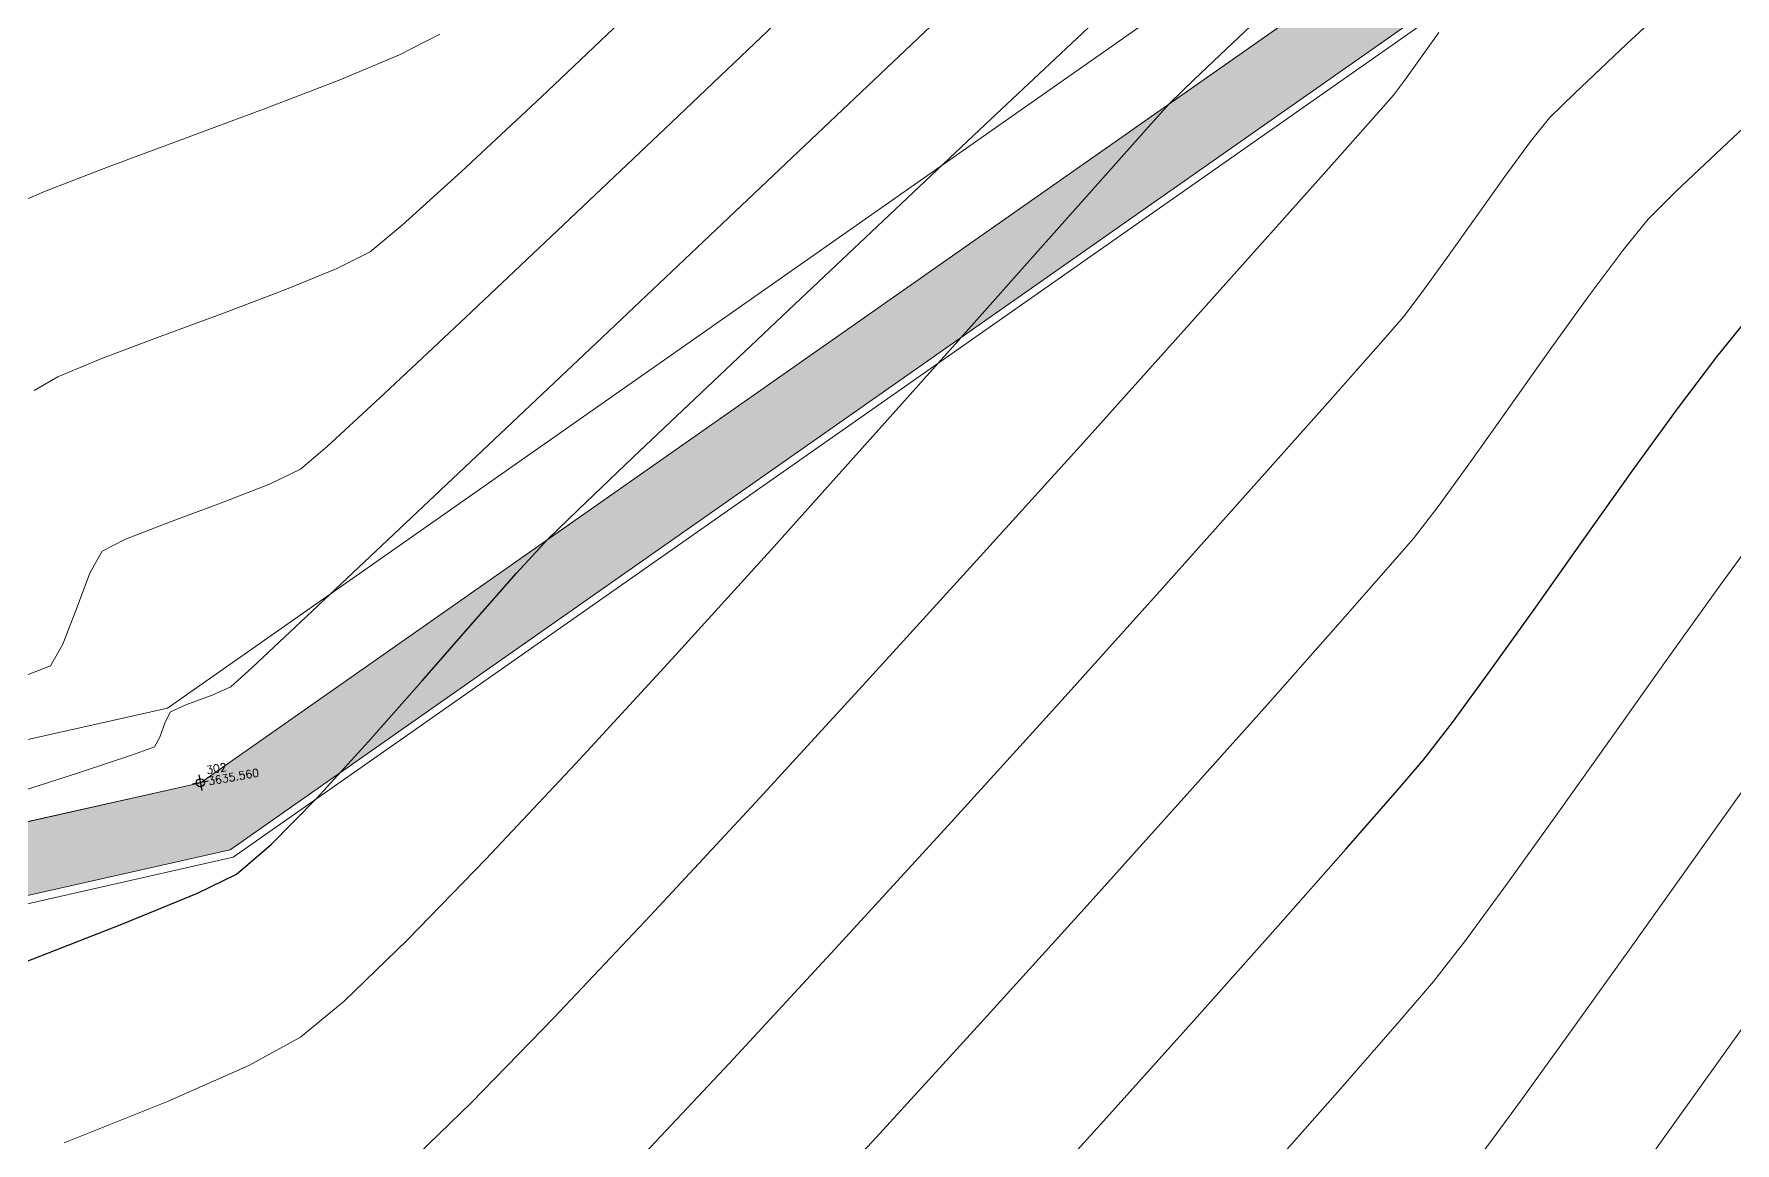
# Model space of a CAD drawing. Header units: millimetres. Extents: x 736950 to 740938, y 8500595 to 8502163.
# Drawn here: x 737776.91 to 737798.17, y 8501241.9 to 8501255.76 of the extents above; entities that cross this region are included whole.
import ezdxf

# ---------------------------------------------------------------- set-up
doc = ezdxf.new("R2010")
doc.units = ezdxf.units.MM
for name, color, linetype, lineweight in [('camino', 22, 'Continuous', 5), ('CAMINO ACTUAL', 1, 'Continuous', 13), ('CONT-MJR', 80, 'Continuous', 30), ('CONT-MNR', 96, 'Continuous', 15), ('pista', 251, 'Continuous', 5)]:
    doc.layers.add(name, color=color, linetype=linetype, lineweight=lineweight)
doc.styles.add('5mm', font='arial.ttf', dxfattribs={"height": 3})

msp = doc.modelspace()

# ---------------------------------------------------------------- hatches: boundary and pattern name
at = {"layer": 'pista'}
h = msp.add_hatch(dxfattribs=at)
h.set_pattern_fill('HONEY', color=256, scale=3, angle=9.94991650582834, style=0)
h.set_pattern_definition([(9.94991650582834, (1479841.21072825, -18.49207214638591), (0.4979252195647159, 0.4170677100899267), [0.375, -0.75]), (129.9499165058283, (1479841.21072825, -18.49207214638591), (-0.6101538418184378, 0.222682034283025), [0.3749999999999999, -0.7499999999999998]), (69.94991650582834, (1479841.21072825, -18.49207214638591), (-0.112228622253722, 0.6397497443729518), [-0.75, 0.375])])
h.paths.add_polyline_path([(737744.7999806425, 8501250.923935566), (737743.4751223363, 8501250.754223157), (737756.465848178, 8501242.026572531), (737763.5739612179, 8501242.006896213), (737770.002546867, 8501243.455222024), (737769.8468594846, 8501244.342704736), (737763.4750639071, 8501242.907173423), (737756.7405500773, 8501242.925815564)])
h.paths.add_polyline_path([(737794.2809870465, 8501256.017245878), (737809.7820272583, 8501263.709828075), (737823.391616501, 8501273.483615467), (737837.0791595323, 8501280.557800073), (737851.5530432165, 8501285.77819753), (737870.8510758049, 8501293.050216693, -0.9976846880626209), (737871.0089264096, 8501292.63424804), (737865.2748787645, 8501289.581801567, 0.7845063948290762), (737866.1540430214, 8501286.121818589), (737883.2588851704, 8501291.348365877), (737897.4188924351, 8501296.516943583), (737903.2981396064, 8501301.44146652, -0.5512150924587264), (737904.1219025984, 8501301.177325813), (737906.855912117, 8501297.98174819, 0.5618964424650519), (737910.2738656431, 8501298.536066804), (737914.22079628, 8501308.558674501), (737925.6412323939, 8501300.72656757, 0.340189525830376), (737928.7023693406, 8501300.894137181), (737936.9171069289, 8501306.117412793, -0.358727273887905), (737938.1716059428, 8501305.962964654), (737943.1732157968, 8501301.051021611, 0.3417074120720416), (737946.0555081918, 8501300.709858142), (737955.8779356404, 8501307.072689936), (737971.8320576148, 8501314.464803053), (737988.5677626224, 8501323.411181662), (738023.1375471824, 8501336.282937778), (738044.4246208373, 8501357.728329657), (738061.4456776979, 8501362.208386911), (738078.9085143938, 8501363.070318012), (738112.0997810266, 8501372.051506756), (738118.6561313582, 8501373.365123207), (738128.3493353954, 8501376.976906104), (738155.2251721952, 8501366.826195797), (738176.6167526407, 8501363.543890122), (738193.8053773039, 8501353.328603027), (738204.7313956148, 8501340.877429372), (738207.705198212, 8501335.751671141), (738214.35685511, 8501331.742925933), (738229.9282901662, 8501313.374534177), (738233.5603594936, 8501308.186787868), (738234.53883727, 8501308.358438132), (738230.6417003467, 8501313.924784988), (738214.9478837823, 8501332.43754055), (738208.3676942562, 8501336.403214611), (738205.4657963786, 8501341.405035153), (738194.387784551, 8501354.029418997), (738176.9261677533, 8501364.406946706), (738155.4549153853, 8501367.70147717), (738128.3514754312, 8501377.93815071), (738118.4090486554, 8501374.233504975), (738111.8936108743, 8501372.928085677), (738078.7671659255, 8501363.964436961), (738061.3074614278, 8501363.102660457), (738043.958527311, 8501358.536303693), (738022.6381405202, 8501337.057350922), (737988.196920163, 8501324.233464561), (737971.4304040315, 8501315.270615296), (737955.4419368334, 8501307.862588815), (737945.5806043665, 8501301.47455489, -0.3391433520832071), (737943.8038299843, 8501301.693147572), (737938.8116631231, 8501306.59581691, 0.3560082385246841), (737936.4342009705, 8501306.876887502), (737928.158540546, 8501301.61487459, -0.3502196171718997), (737926.1502499409, 8501301.468794718), (737914.5128481541, 8501309.44969617, 0.4302069892023044), (737913.4330382891, 8501309.014522241), (737909.4507249827, 8501298.90206584, -0.5704007069138802), (737907.5397775185, 8501298.566836312), (737904.9064502402, 8501301.644734057, 0.4931454261128044), (737902.7202336333, 8501302.131411942), (737896.9620044216, 8501297.308254998), (737882.9728831241, 8501292.20205278), (737866.0373022418, 8501287.027224885, -0.7384715771871906), (737865.6977918843, 8501288.787355538), (737871.5108758068, 8501291.881875956, 0.9119586051647783), (737870.5337161538, 8501293.892406015), (737851.2416702455, 8501286.62264278), (737836.7183275839, 8501281.384406622), (737822.9200107896, 8501274.252970394), (737809.3164408724, 8501264.483505804), (737793.8201376351, 8501256.79327439), (737778.9884914039, 8501246.402265295), (737769.846859484, 8501244.34270474), (737770.0025468671, 8501243.455222024), (737779.3594973255, 8501245.563292695)])
h.paths.add_polyline_path([(738260.5182952256, 8501271.251537092), (738234.538837269, 8501308.358438132), (738233.56035949, 8501308.186787868), (738259.6897886079, 8501270.86568047), (738269.3749442189, 8501234.589470252), (738274.5057655985, 8501215.583008338), (738279.7983711922, 8501189.602392923), (738280.7089290785, 8501189.641305126), (738275.382018582, 8501215.790318219), (738270.2441657205, 8501234.822827347)])

# ---------------------------------------------------------------- linework, layer by layer
at = {"linetype": 'Continuous', "extrusion": (0.9849591664230046, 0.172787269436437, 0), "elevation": 2195589.330162654}
msp.add_lwpolyline([(8245901.853062787, 0), (8245901.653062788, 0)], dxfattribs=at)
at = {"linetype": 'Continuous', "extrusion": (-0.172787269436437, 0.9849591664230046, 0), "elevation": 8245901.753062786}
msp.add_lwpolyline([(-2195589.430162655, 0), (-2195589.230162655, 0)], dxfattribs=at)
at = {"linetype": 'Continuous'}
msp.add_circle((737778.9884914034, 8501246.402265295), 0.05, dxfattribs=at)
at = {"layer": 'camino'}
for p, q in [((737778.576262604, 8501247.334457077), (737793.3080827441, 8501257.655528294)), ((737778.9884914034, 8501246.402265295), (737793.8201376382, 8501256.793274388)), ((737779.4007202028, 8501245.470073514), (737794.3321925323, 8501255.931020483)), ((737763.365178004, 8501243.907481434), (737778.576262604, 8501247.334457077)), ((737763.4750639033, 8501242.907173423), (737778.9884914034, 8501246.402265295)), ((737763.5849498026, 8501241.906865412), (737779.4007202028, 8501245.470073514))]:
    msp.add_line(p, q, dxfattribs=at)
at = {"layer": 'CAMINO ACTUAL'}
for points in [[(737744.7999806433, 8501250.923935566), (737756.7405500774, 8501242.925815562), (737763.4750639033, 8501242.907173423), (737778.9884914034, 8501246.402265295), (737793.8201376382, 8501256.793274388), (737809.3164408694, 8501264.4835058), (737822.9200107896, 8501274.252970394), (737836.7183275832, 8501281.38440662), (737851.2416702405, 8501286.62264278), (737870.5337161538, 8501293.892406015, -0.9119586051647784), (737871.5108758068, 8501291.881875956), (737865.6977918843, 8501288.787355538, 0.7384715771871907), (737866.0373022418, 8501287.027224885), (737882.9728831139, 8501292.202052778), (737896.9620044209, 8501297.308254996), (737902.7202336333, 8501302.131411942, -0.4931454261128045), (737904.9064502402, 8501301.644734057), (737907.5397775185, 8501298.566836312, 0.5704007069138803)], [(737743.4751223343, 8501250.754223157), (737756.4658481785, 8501242.02657253), (737763.5739612129, 8501242.00689621), (737779.3594973226, 8501245.563292693), (737794.2809870427, 8501256.017245876), (737809.7820272604, 8501263.709828077), (737823.3916164968, 8501273.483615467), (737837.0791595408, 8501280.557800079), (737851.5530432449, 8501285.77819753), (737870.8510758049, 8501293.050216693, -0.8808834008382581), (737871.0575678862, 8501292.660141705), (737865.2748787645, 8501289.581801567, 0.7845063945546641), (737866.1540430175, 8501286.121818589), (737883.2588851263, 8501291.348365862), (737897.4188924354, 8501296.516943585), (737903.2981396064, 8501301.44146652, -0.5512150924587267), (737904.1219025984, 8501301.177325813), (737906.855912117, 8501297.98174819, 0.5691577054920378)]]:
    msp.add_lwpolyline(points, format="xyb", dxfattribs=at)
at = {"layer": 'CONT-MJR'}
for points, elevation in [([(737789.9461336265, 8501255.705229541), (737790.9659711375, 8501256.664819144)], 3635), ([(737786.414889635, 8501252.376997914), (737787.5974362886, 8501253.492794784)], 3635), ([(737796.8863389681, 8501250.293267097), (737797.4524455563, 8501251.07443132)], 3630), ([(737782.9387763412, 8501249.019093648), (737783.3370368187, 8501249.448843824)], 3635), ([(737795.1186832078, 8501247.811572963), (737795.6801740945, 8501248.597376669)], 3630), ([(737781.7601643071, 8501247.673223829), (737782.394533341, 8501248.40074205)], 3635), ([(737794.6372982869, 8501247.15314526), (737795.1186832078, 8501247.811572963)], 3630), ([(737781.0915257285, 8501246.915973775), (737781.7601643071, 8501247.673223829)], 3635), ([(737794.2753030309, 8501246.686554806), (737794.6372982869, 8501247.15314526)], 3630), ([(737780.4444740935, 8501246.208426695), (737781.0915257285, 8501246.915973775)], 3635), ([(737793.3055291006, 8501245.569902584), (737793.9277594499, 8501246.280852024)], 3630), ([(737778.9516600814, 8501245.021721445), (737779.4385576111, 8501245.260180626)], 3635)]:
    msp.add_lwpolyline(points, dxfattribs=dict(at, elevation=elevation))
at = {"layer": 'CONT-MJR', "extrusion": (0.6855115789185116, -0.728061724834268, 0), "elevation": -5683675.341122318}
msp.add_lwpolyline([(6364864.266296899, 3635), (6364865.842029337, 3635)], dxfattribs=at)
at = {"layer": 'CONT-MJR', "extrusion": (0.685833377760201, -0.7277585986781836, 0), "elevation": -5680860.968905037}
msp.add_lwpolyline([(6367374.666191535, 3635), (6367376.317105536, 3635)], dxfattribs=at)
at = {"layer": 'CONT-MJR', "extrusion": (0.6869508530246509, -0.726703877469155, 0), "elevation": -5671070.058649825}
msp.add_lwpolyline([(6376093.320031172, 3635), (6376094.820600924, 3635)], dxfattribs=at)
at = {"layer": 'CONT-MJR', "extrusion": (0.7740683291222177, -0.6331020627433924, 0), "elevation": -4811053.98325369}
msp.add_lwpolyline([(7047651.116982325, 3630.000000000013), (7047651.705774006, 3630.000000000013)], dxfattribs=at)
at = {"layer": 'CONT-MJR', "extrusion": (0.7993766731696761, -0.6008302042941758, 0), "elevation": -4518030.346797667}
msp.add_lwpolyline([(7238992.795739638, 3630.00000000001), (7238993.609742918, 3630.00000000001)], dxfattribs=at)
at = {"layer": 'CONT-MJR', "extrusion": (-0.6880647063688495, 0.7256493366975187, 0), "elevation": 5661283.357844443}
msp.add_lwpolyline([(-6384783.167521398, 3635.000000000003), (-6384784.442567667, 3635.000000000003)], dxfattribs=at)
at = {"layer": 'CONT-MJR', "extrusion": (0.6902886671057824, -0.7235340738799537, 0), "elevation": -5641660.175288737}
msp.add_lwpolyline([(6402128.057578067, 3635), (6402129.006872015, 3635)], dxfattribs=at)
at = {"layer": 'CONT-MJR', "extrusion": (0.8143109507205507, -0.5804288720735666, 0), "elevation": -4333575.034982756}
msp.add_lwpolyline([(7350898.782826434, 3630.000000000006), (7350899.823180816, 3630.000000000006)], dxfattribs=at)
at = {"layer": 'CONT-MJR', "extrusion": (-0.6969411181631286, 0.7171283551872203, 0), "elevation": 5582295.490409069}
msp.add_lwpolyline([(-6453955.647634649, 3635), (-6453956.170971868, 3635)], dxfattribs=at)
at = {"layer": 'CONT-MJR', "extrusion": (0.815508584357773, -0.578744977376721, 0), "elevation": -4318376.216478593}
msp.add_lwpolyline([(7359836.753151156, 3630.000000000013), (7359837.793874063, 3630.000000000013)], dxfattribs=at)
at = {"layer": 'CONT-MJR', "extrusion": (0.7506571650139051, -0.6606919256455968, 0), "elevation": -5062884.535600245}
msp.add_lwpolyline([(6868969.894531672, 3635), (6868970.718278685, 3635)], dxfattribs=at)
at = {"layer": 'CONT-MJR', "extrusion": (0.7594430985517959, -0.6505737314571247, 0), "elevation": -4970375.008379566}
msp.add_lwpolyline([(6936202.165711069, 3630.000000000004), (6936202.699921972, 3630.000000000004)], dxfattribs=at)
at = {"layer": 'CONT-MJR', "extrusion": (0.7125067773594501, -0.7016652280232012, 0), "elevation": -5439355.292426031}
msp.add_lwpolyline([(6574869.611513495, 3635), (6574870.423308318, 3635)], dxfattribs=at)
at = {"layer": 'CONT-MJR', "extrusion": (0.6466071396538859, -0.7628231819685479, 0), "elevation": -6007893.507604832}
msp.add_lwpolyline([(6059761.14009304, 3635.000000000009), (6059761.712058194, 3635.000000000009)], dxfattribs=at)
at = {"layer": 'CONT-MJR', "extrusion": (0.7491401080888818, -0.6624115778370563, 0), "elevation": -5078612.934888131}
msp.add_lwpolyline([(6857345.577528394, 3630), (6857346.852760096, 3630)], dxfattribs=at)
at = {"layer": 'CONT-MJR', "extrusion": (0.3802953643038496, -0.924865090642415, 0), "elevation": -7581930.832390505}
msp.add_lwpolyline([(3915329.047613873, 3635.000000000013), (3915330.069573014, 3635.000000000013)], dxfattribs=at)
at = {"layer": 'CONT-MJR', "extrusion": (0.3621096360765423, -0.9321355113182387, 0), "elevation": -7657155.487459085}
msp.add_lwpolyline([(3766090.284583623, 3635.00000000001), (3766091.679595436, 3635.00000000001)], dxfattribs=at)
at = {"layer": 'CONT-MJR', "extrusion": (0.7465172813111755, -0.6653660261117722, 0), "elevation": -5105664.524195185}
msp.add_lwpolyline([(6837226.529640233, 3630.000000000013), (6837228.055172376, 3630.000000000013)], dxfattribs=at)
at = {"layer": 'CONT-MJR', "extrusion": (0.7439304562784688, -0.6682570435254008, 0), "elevation": -5132150.304501862}
msp.add_lwpolyline([(6817366.572434464, 3630.000000000003), (6817368.268125387, 3630.000000000003)], dxfattribs=at)
at = {"layer": 'CONT-MJR', "extrusion": (-0.741015973968653, 0.6714873984843562, 0), "elevation": 5161762.611260429}
msp.add_lwpolyline([(-6794971.391264246, 3630), (-6794973.176984528, 3630)], dxfattribs=at)
at = {"layer": 'CONT-MNR', "extrusion": (0.6812335873059094, -0.7320661169090685, 0), "elevation": -5720869.226994371}
msp.add_lwpolyline([(6331456.917488364, 3632), (6331458.130322496, 3632)], dxfattribs=at)
at = {"layer": 'CONT-MNR', "extrusion": (0.6875299455334957, -0.7261560259301776, 0), "elevation": -5665989.44735483}
msp.add_lwpolyline([(6380613.114973056, 3638.000000000013), (6380614.703210993, 3638.000000000013)], dxfattribs=at)
at = {"layer": 'CONT-MNR', "extrusion": (0.6875932871107016, -0.7260960484125365, 0), "elevation": -5665430.125822065}
msp.add_lwpolyline([(6381109.977341443, 3636.00000000001), (6381111.928051841, 3636.00000000001)], dxfattribs=at)
at = {"layer": 'CONT-MNR', "extrusion": (0.6861077845639443, -0.7274999023785201, 0), "elevation": -5678457.893499277}
msp.add_lwpolyline([(6369521.197066059, 3634), (6369521.929209202, 3634)], dxfattribs=at)
at = {"layer": 'CONT-MNR', "extrusion": (-0.689034480896951, 0.7247285589343566, 0), "elevation": 5652742.812798995}
msp.add_lwpolyline([(-6392351.356280733, 3637), (-6392353.264571108, 3637)], dxfattribs=at)
at = {"layer": 'CONT-MNR', "extrusion": (0.4595531211407253, -0.8881502850586819, 0), "elevation": -7211342.711237243}
msp.add_lwpolyline([(4562039.325158505, 3639.000000000003), (4562039.895065992, 3639.000000000003)], dxfattribs=at)
at = {"layer": 'CONT-MNR', "extrusion": (0.6895102676415018, -0.7242759079362951, 0), "elevation": -5648539.568162466}
msp.add_lwpolyline([(6396067.291644469, 3634.000000000013), (6396067.938587036, 3634.000000000013)], dxfattribs=at)
at = {"layer": 'CONT-MNR'}
for points, elevation in [([(737794.2586382481, 8501255.484872619), (737794.4669869853, 8501255.774850294)], 3633), ([(737794.0513854765, 8501255.193793332), (737794.2586382481, 8501255.484872619)], 3633), ([(737779.8123842865, 8501254.830251692), (737780.7230344083, 8501255.17938401)], 3639), ([(737791.1022966276, 8501254.889162721), (737791.4154501245, 8501255.194359789)], 3634), ([(737793.6832498878, 8501254.745635362), (737793.9011944879, 8501254.993447635)], 3633), ([(737790.2666268811, 8501253.957087269), (737790.8330498985, 8501254.593610238)], 3634), ([(737777.8802641346, 8501254.115355449), (737778.8347390421, 8501254.468653522)], 3639), ([(737777.039125023, 8501253.79112342), (737777.8802641346, 8501254.115355449)], 3639), ([(737776.401487168, 8501253.51672338), (737777.039125023, 8501253.79112342)], 3639), ([(737794.5734404274, 8501252.965271648), (737794.9332545813, 8501253.471946789)], 3632), ([(737796.7661552399, 8501253.053744491), (737797.0830143165, 8501253.444558082)], 3631), ([(737779.2777790005, 8501252.270558463), (737780.0428345231, 8501252.558902733)], 3638), ([(737795.8600851246, 8501251.81362884), (737796.344320948, 8501252.486814797)], 3631), ([(737777.764332579, 8501251.705945116), (737778.4864564476, 8501251.978910375)], 3638), ([(737790.0249734897, 8501250.653147276), (737791.2448951093, 8501252.010694737)], 3633), ([(737787.3290522095, 8501250.65543466), (737788.4601528253, 8501251.922625558)], 3634), ([(737793.1083153792, 8501251.181035947), (737793.7420706572, 8501251.89838833)], 3632), ([(737795.356021453, 8501251.10404645), (737795.8600851246, 8501251.81362884)], 3631), ([(737776.909543751, 8501251.304009663), (737777.2068731087, 8501251.473649329)], 3638), ([(737780.5717513321, 8501250.603604175), (737781.2881484693, 8501251.264284203)], 3637), ([(737792.1897448523, 8501250.14812399), (737793.1083153792, 8501251.181035947)], 3632), ([(737788.6953353389, 8501249.181616537), (737790.0249734897, 8501250.653147276)], 3633), ([(737779.2525631879, 8501249.900125574), (737779.8507530907, 8501250.13145911)], 3637), ([(737778.601904206, 8501249.65988396), (737779.2525631879, 8501249.900125574)], 3637), ([(737778.0533742623, 8501249.446339652), (737778.601904206, 8501249.65988396)], 3637), ([(737777.7615714738, 8501249.295098048), (737778.0533742623, 8501249.446339652)], 3637), ([(737780.3163745544, 8501248.479303952), (737781.327354753, 8501249.43198488)], 3636), ([(737793.8349273478, 8501249.089628547), (737794.1506001835, 8501249.455519082)], 3631), ([(737777.608436076, 8501249.019267868), (737777.7615714738, 8501249.295098048)], 3637), ([(737784.883499856, 8501247.948002392), (737786.1186761495, 8501249.308768963)], 3634), ([(737777.4391282396, 8501248.57550379), (737777.608436076, 8501249.019267868)], 3637), ([(737793.2069669459, 8501248.375499712), (737793.8349273478, 8501249.089628547)], 3631), ([(737789.7586114502, 8501247.438412495), (737791.0514724259, 8501248.875350246)], 3632), ([(737777.2691461056, 8501248.133563794), (737777.4391282396, 8501248.57550379)], 3637), ([(737779.6366195596, 8501247.841860218), (737780.3163745544, 8501248.479303952)], 3636), ([(737777.1139878142, 8501247.86320586), (737777.2691461056, 8501248.133563794)], 3637), ([(737776.7633655524, 8501247.7238423), (737777.1139878142, 8501247.86320586)], 3637), ([(737779.3714699746, 8501247.598825108), (737779.6366195596, 8501247.841860218)], 3636), ([(737778.6135991965, 8501247.286186429), (737778.8086986439, 8501247.374455264)], 3636), ([(737778.8086986439, 8501247.374455264), (737779.1342208699, 8501247.495457392)], 3636), ([(737788.3762752751, 8501245.913008519), (737789.7586114502, 8501247.438412495)], 3632), ([(737778.5498787175, 8501247.159846744), (737778.6135991965, 8501247.286186429)], 3636), ([(737795.9430818702, 8501246.005266625), (737796.6128509726, 8501246.947978115)], 3629), ([(737776.4956666449, 8501246.21504364), (737777.4515499019, 8501246.523524147)], 3636), ([(737797.6331622573, 8501245.418793697), (737798.3969069894, 8501246.48836765)], 3628), ([(737784.6112325987, 8501244.736926682), (737785.9321538036, 8501246.158126036)], 3633), ([(737788.7451378149, 8501243.402176615), (737790.0358044127, 8501244.826471021)], 3631), ([(737794.4000058785, 8501243.91759053), (737794.8015101672, 8501244.432396024)], 3629), ([(737796.144356208, 8501243.330344662), (737796.8708263735, 8501244.347803636)], 3628), ([(737793.9736240098, 8501243.417744802), (737794.4000058785, 8501243.91759053)], 3629), ([(737782.3722847617, 8501242.402520802), (737783.4058392213, 8501243.46326487)], 3633), ([(737795.4882086314, 8501242.421363978), (737796.144356208, 8501243.330344662)], 3628)]:
    msp.add_lwpolyline(points, dxfattribs=dict(at, elevation=elevation))
at = {"layer": 'CONT-MNR', "extrusion": (0.686076816682973, -0.7275291070535654, 0), "elevation": -5678725.627217255}
msp.add_lwpolyline([(6369282.16874958, 3632), (6369283.057077013, 3632)], dxfattribs=at)
at = {"layer": 'CONT-MNR', "extrusion": (0.3866444742415728, -0.9222288493310421, 0), "elevation": -7554843.942189679}
msp.add_lwpolyline([(3967366.006489029, 3639.000000000013), (3967366.823520008, 3639.000000000013)], dxfattribs=at)
at = {"layer": 'CONT-MNR', "extrusion": (0.6810279795749797, -0.7322573939783886, 0), "elevation": -5722645.258479964}
msp.add_lwpolyline([(6329850.299414086, 3631), (6329851.663382202, 3631)], dxfattribs=at)
at = {"layer": 'CONT-MNR', "extrusion": (0.8001308802794271, -0.5998254532972647, 0), "elevation": -4508937.446412826}
msp.add_lwpolyline([(7244664.202611074, 3633), (7244664.453002228, 3633)], dxfattribs=at)
at = {"layer": 'CONT-MNR', "extrusion": (0.6825310018259023, -0.730856642267504, 0), "elevation": -5709638.722259982}
msp.add_lwpolyline([(6341582.498166864, 3638.000000000013), (6341583.855928408, 3638.000000000013)], dxfattribs=at)
at = {"layer": 'CONT-MNR', "extrusion": (-0.7020315275945914, 0.7121458658612045, 0), "elevation": 5536177.446245221}
msp.add_lwpolyline([(-6493567.094951905, 3632.000000000013), (-6493567.538576257, 3632.000000000013)], dxfattribs=at)
at = {"layer": 'CONT-MNR', "extrusion": (0.3468987003236552, -0.9379026024666736, 0), "elevation": -7717414.17148431}
msp.add_lwpolyline([(3641038.815443152, 3639.000000000013), (3641039.857817108, 3639.000000000013)], dxfattribs=at)
at = {"layer": 'CONT-MNR', "extrusion": (0.6874625880932764, -0.7262197945333729, 0), "elevation": -5666578.551165299}
msp.add_lwpolyline([(6380088.101618832, 3636.00000000001), (6380090.169971908, 3636.00000000001)], dxfattribs=at)
at = {"layer": 'CONT-MNR', "extrusion": (-0.7392391967458691, 0.6734429522940472, 0), "elevation": 5179706.088933937}
msp.add_lwpolyline([(-6781320.653897176, 3634), (-6781321.053703465, 3634)], dxfattribs=at)
at = {"layer": 'CONT-MNR', "extrusion": (0.7480963608020563, -0.6635901106516882, 0), "elevation": -5089407.807872376}
msp.add_lwpolyline([(6849349.496163609, 3633.000000000013), (6849350.329366939, 3633.000000000013)], dxfattribs=at)
at = {"layer": 'CONT-MNR', "extrusion": (0.6880582485695147, -0.7256554599639226, 0), "elevation": -5661342.883935429}
msp.add_lwpolyline([(6384734.1522292, 3637), (6384736.010228504, 3637)], dxfattribs=at)
at = {"layer": 'CONT-MNR', "extrusion": (0.7800204984144421, -0.6257539628746153, 0), "elevation": -4744197.935075622}
msp.add_lwpolyline([(7092831.233546896, 3632), (7092831.612676306, 3632)], dxfattribs=at)
at = {"layer": 'CONT-MNR', "extrusion": (0.8054262833404394, -0.592695960931409, 0), "elevation": -4444419.17348635}
msp.add_lwpolyline([(7284421.685662465, 3632), (7284422.225894175, 3632)], dxfattribs=at)
at = {"layer": 'CONT-MNR', "extrusion": (0.6862655299041709, -0.7273510998584849, 0), "elevation": -5677071.348767032}
msp.add_lwpolyline([(6370755.213758936, 3631), (6370756.192823917, 3631)], dxfattribs=at)
at = {"layer": 'CONT-MNR', "extrusion": (-0.7466817500362507, 0.6651814520586109, 0), "elevation": 5103979.895673119}
msp.add_lwpolyline([(-6838496.361199409, 3633.000000000003), (-6838497.611317385, 3633.000000000003)], dxfattribs=at)
at = {"layer": 'CONT-MNR', "extrusion": (0.6720279146206155, -0.7405258145201064, 0), "elevation": -5799587.803296468}
msp.add_lwpolyline([(6259425.828175214, 3638.00000000001), (6259426.829322453, 3638.00000000001)], dxfattribs=at)
at = {"layer": 'CONT-MNR', "extrusion": (0.7480804207345579, -0.6636080802051817, 0), "elevation": -5089574.364727289}
msp.add_lwpolyline([(6849224.000139453, 3634), (6849225.219419505, 3634)], dxfattribs=at)
at = {"layer": 'CONT-MNR', "extrusion": (0.8137124856138761, -0.5812675724277826, 0), "elevation": -4341150.01921986}
msp.add_lwpolyline([(7346432.363293826, 3632), (7346432.984437419, 3632)], dxfattribs=at)
at = {"layer": 'CONT-MNR', "extrusion": (0.7034807023725779, -0.7107143599149974, 0), "elevation": -5522936.890156913}
msp.add_lwpolyline([(6504830.72582669, 3631), (6504831.219945068, 3631)], dxfattribs=at)
at = {"layer": 'CONT-MNR', "extrusion": (-0.6362058722636028, 0.7715193374746405, 0), "elevation": 6089500.435297474}
msp.add_lwpolyline([(-5977759.499153488, 3638), (-5977760.018191079, 3638)], dxfattribs=at)
at = {"layer": 'CONT-MNR', "extrusion": (0.6865353717853261, -0.7270964057727036, 0), "elevation": -5674716.282760011}
msp.add_lwpolyline([(6372849.211315618, 3637), (6372850.896914708, 3637)], dxfattribs=at)
at = {"layer": 'CONT-MNR', "extrusion": (-0.6872780508692395, 0.7263944388508072, 0), "elevation": 5668199.395651544}
msp.add_lwpolyline([(-6378646.082948847, 3636.00000000001), (-6378648.153964933, 3636.00000000001)], dxfattribs=at)
at = {"layer": 'CONT-MNR', "extrusion": (0.4517543740500906, -0.8921423572091008, 0), "elevation": -7251032.079749588}
msp.add_lwpolyline([(4498683.547676264, 3638), (4498684.025317884, 3638)], dxfattribs=at)
at = {"layer": 'CONT-MNR', "extrusion": (0.7475044010612392, -0.6642568557373556, 0), "elevation": -5095514.75093797}
msp.add_lwpolyline([(6844804.269433345, 3634), (6844805.770885611, 3634)], dxfattribs=at)
at = {"layer": 'CONT-MNR', "extrusion": (0.745326374128761, -0.6666997795320425, 0), "elevation": -5117887.567854895}
msp.add_lwpolyline([(6828092.596998187, 3633), (6828094.177760672, 3633)], dxfattribs=at)
at = {"layer": 'CONT-MNR', "extrusion": (-0.8022785443308212, 0.5969498616353124, 0), "elevation": 4482903.318596541}
msp.add_lwpolyline([(-7260799.895767983, 3631.000000000003), (-7260800.602417433, 3631.000000000003)], dxfattribs=at)
at = {"layer": 'CONT-MNR', "extrusion": (0.8110826884086337, -0.5849315110026331, 0), "elevation": -4374238.336272605}
msp.add_lwpolyline([(7326777.863505282, 3632.000000000013), (7326778.404566458, 3632.000000000013)], dxfattribs=at)
at = {"layer": 'CONT-MNR', "extrusion": (0.3784803808550422, -0.9256093135377486, 0), "elevation": -7589603.273657725}
msp.add_lwpolyline([(3900453.38522832, 3638), (3900454.080254579, 3638)], dxfattribs=at)
at = {"layer": 'CONT-MNR', "extrusion": (0.7941524162597375, -0.6077186353476588, 0), "elevation": -4580448.492240909}
msp.add_lwpolyline([(7199661.173892916, 3632), (7199661.554100708, 3632)], dxfattribs=at)
at = {"layer": 'CONT-MNR', "extrusion": (0.3458183197028177, -0.9383014919299233, 0), "elevation": -7721600.098584569}
msp.add_lwpolyline([(3632147.329272929, 3638.000000000013), (3632148.172629312, 3638.000000000013)], dxfattribs=at)
at = {"layer": 'CONT-MNR', "extrusion": (0.683856491370524, -0.7296165425827437, 0), "elevation": -5698117.031962183}
msp.add_lwpolyline([(6351933.294493758, 3637), (6351934.685593848, 3637)], dxfattribs=at)
at = {"layer": 'CONT-MNR', "extrusion": (-0.7543010232537559, 0.6565287246711579, 0), "elevation": 5024797.492363039}
msp.add_lwpolyline([(-6896885.790444268, 3632.000000000013), (-6896886.22275845, 3632.000000000013)], dxfattribs=at)
at = {"layer": 'CONT-MNR', "extrusion": (0.6870073457177559, -0.726650470948615, 0), "elevation": -5670575.710958532}
msp.add_lwpolyline([(6376531.687935566, 3636.000000000003), (6376533.646635163, 3636.000000000003)], dxfattribs=at)
at = {"layer": 'CONT-MNR', "extrusion": (0.3846450223706789, -0.9230645734538077, 0), "elevation": -7563421.735105389}
msp.add_lwpolyline([(3950980.06602688, 3638), (3950980.669949387, 3638)], dxfattribs=at)
at = {"layer": 'CONT-MNR', "extrusion": (0.8146581014683947, -0.5799415295630335, 0), "elevation": -4329177.60447149}
msp.add_lwpolyline([(7353490.421862159, 3631), (7353491.251804164, 3631)], dxfattribs=at)
at = {"layer": 'CONT-MNR', "extrusion": (-0.6541876700956083, 0.7563322631587784, 0), "elevation": 5947123.15542807}
msp.add_lwpolyline([(-6119420.138666354, 3637.000000000003), (-6119420.574817965, 3637.000000000003)], dxfattribs=at)
at = {"layer": 'CONT-MNR', "extrusion": (-0.6865796408815197, 0.7270546036763702, 0), "elevation": 5674326.897741423}
msp.add_lwpolyline([(-6373192.092616145, 3636.00000000001), (-6373193.82402007, 3636.00000000001)], dxfattribs=at)
at = {"layer": 'CONT-MNR', "extrusion": (0.7437397007889586, -0.6684693392148591, 0), "elevation": -5134103.680783121}
msp.add_lwpolyline([(6815904.016469507, 3634.000000000003), (6815905.827137537, 3634.000000000003)], dxfattribs=at)
at = {"layer": 'CONT-MNR', "extrusion": (0.4310073981507206, -0.9023483932159164, 0), "elevation": -7353100.822567608}
msp.add_lwpolyline([(4329836.163062788, 3637.000000000003), (4329836.596512563, 3637.000000000003)], dxfattribs=at)
at = {"layer": 'CONT-MNR', "extrusion": (0.8091258965028751, -0.5876353321647863, 0), "elevation": -4398666.179601403}
msp.add_lwpolyline([(7312135.502239035, 3631), (7312136.210158206, 3631)], dxfattribs=at)
at = {"layer": 'CONT-MNR', "extrusion": (0.7453941189917594, -0.6666240374997732, 0), "elevation": -5117191.738264098}
msp.add_lwpolyline([(6828610.165335141, 3632.00000000001), (6828611.872852963, 3632.00000000001)], dxfattribs=at)
at = {"layer": 'CONT-MNR', "extrusion": (0.7919427704360288, -0.6105953229055292, 0), "elevation": -4606532.412755322}
msp.add_lwpolyline([(7182996.703595096, 3631), (7182997.208192989, 3631)], dxfattribs=at)
at = {"layer": 'CONT-MNR', "extrusion": (0.8076520303475307, -0.5896593914078799, 0), "elevation": -4416957.195381333}
msp.add_lwpolyline([(7301100.404996003, 3629), (7301101.459319098, 3629)], dxfattribs=at)
at = {"layer": 'CONT-MNR', "extrusion": (-0.7396726941568935, 0.6729667937711955, 0), "elevation": 5175336.252805294}
msp.add_lwpolyline([(-6784647.123501957, 3633.000000000013), (-6784649.178645845, 3633.000000000013)], dxfattribs=at)
at = {"layer": 'CONT-MNR', "extrusion": (-0.8130268848558834, 0.5822261454980688, 0), "elevation": 4349799.765312437}
msp.add_lwpolyline([(-7341307.991288707, 3629.000000000013), (-7341309.146967706, 3629.000000000013)], dxfattribs=at)
at = {"layer": 'CONT-MNR', "extrusion": (0.7481676755744947, -0.6635097054493307, 0), "elevation": -5088667.776868306}
msp.add_lwpolyline([(6849890.861318914, 3631.000000000003), (6849892.190016222, 3631.000000000003)], dxfattribs=at)
at = {"layer": 'CONT-MNR', "extrusion": (-0.7357161831856402, 0.6772899658187428, 0), "elevation": 5215009.653618629}
msp.add_lwpolyline([(-6754198.211256764, 3634.000000000013), (-6754199.99114629, 3634.000000000013)], dxfattribs=at)
at = {"layer": 'CONT-MNR', "extrusion": (0.8153047246475082, -0.579032128614165, 0), "elevation": -4320966.051876116}
msp.add_lwpolyline([(7358314.74530519, 3629.000000000013), (7358315.935036054, 3629.000000000013)], dxfattribs=at)
at = {"layer": 'CONT-MNR', "extrusion": (0.3994277293731675, -0.9167646857333652, 0), "elevation": -7498954.044153818}
msp.add_lwpolyline([(4072003.840074506, 3636.00000000001), (4072004.098864039, 3636.00000000001)], dxfattribs=at)
at = {"layer": 'CONT-MNR', "extrusion": (0.7366508971161584, -0.6762732108977547, 0), "elevation": -5205674.367187315}
msp.add_lwpolyline([(6761395.47028168, 3633.000000000003), (6761397.511081054, 3633.000000000003)], dxfattribs=at)
at = {"layer": 'CONT-MNR', "extrusion": (-0.7459306801466702, 0.6660235884831154, 0), "elevation": 5111689.356484972}
msp.add_lwpolyline([(-6832726.716942348, 3631.000000000013), (-6832728.333405088, 3631.000000000013)], dxfattribs=at)
at = {"layer": 'CONT-MNR', "extrusion": (0.9369215642102879, -0.3495396723088061, 0), "elevation": -2280282.513475836}
msp.add_lwpolyline([(8222884.459899961, 3636.00000000001), (8222884.65930296, 3636.00000000001)], dxfattribs=at)
at = {"layer": 'CONT-MNR', "extrusion": (0.887838713168025, -0.4601547776565461, 0), "elevation": -3256861.114228631}
msp.add_lwpolyline([(7887228.325289793, 3636.000000000006), (7887228.465357991, 3636.000000000006)], dxfattribs=at)
at = {"layer": 'CONT-MNR', "extrusion": (0.3118440037569139, -0.9501333155514853, 0), "elevation": -7847246.071343647}
msp.add_lwpolyline([(3352049.689000552, 3636.000000000011), (3352050.412193697, 3636.000000000011)], dxfattribs=at)
at = {"layer": 'CONT-MNR', "extrusion": (0.3383569200993702, -0.9410178503199972, 0), "elevation": -7750192.602108292}
msp.add_lwpolyline([(3570718.065086088, 3636.00000000001), (3570718.359497724, 3636.00000000001)], dxfattribs=at)
at = {"layer": 'CONT-MNR', "extrusion": (0.7286046962797148, -0.684934446906523, 0), "elevation": -5285244.011734753}
msp.add_lwpolyline([(6699380.043310676, 3634), (6699381.680476293, 3634)], dxfattribs=at)
at = {"layer": 'CONT-MNR', "extrusion": (0.7436496192848936, -0.6685695504114983, 0), "elevation": -5135016.152333671}
msp.add_lwpolyline([(6815211.431188692, 3631.00000000001), (6815213.245445203, 3631.00000000001)], dxfattribs=at)
at = {"layer": 'CONT-MNR', "extrusion": (0.7379406555708823, -0.6748656079958562, 0), "elevation": -5192754.453743631}
msp.add_lwpolyline([(6771320.898930003, 3632), (6771322.98334208, 3632)], dxfattribs=at)
at = {"layer": 'CONT-MNR', "extrusion": (0.8124699935894303, -0.5830030098694099, 0), "elevation": -4356814.943564708}
msp.add_lwpolyline([(7337143.48715237, 3629.00000000001), (7337144.54288732, 3629.00000000001)], dxfattribs=at)
at = {"layer": 'CONT-MNR', "extrusion": (-0.7170025232322277, 0.6970705715195692, 0), "elevation": 5396976.066723043}
msp.add_lwpolyline([(-6609699.533782005, 3634), (-6609700.943575745, 3634)], dxfattribs=at)
at = {"layer": 'CONT-MNR', "extrusion": (0.8146883243762604, -0.5798990723608732, 0), "elevation": -4328789.214780861}
msp.add_lwpolyline([(7353712.23380827, 3628.000000000003), (7353713.54840924, 3628.000000000003)], dxfattribs=at)
at = {"layer": 'CONT-MNR', "extrusion": (0.8055148414177635, -0.5925755987683894, 0), "elevation": -4443325.347266196}
msp.add_lwpolyline([(7285077.757088215, 3629), (7285078.644865322, 3629)], dxfattribs=at)
at = {"layer": 'CONT-MNR', "extrusion": (0.7263038059045659, -0.6873738295342229, 0), "elevation": -5307677.379552898}
msp.add_lwpolyline([(6681618.487329101, 3633.00000000001), (6681620.240950385, 3633.00000000001)], dxfattribs=at)
at = {"layer": 'CONT-MNR', "extrusion": (0.6950816686056749, -0.7189307852417719, 0), "elevation": -5598987.889601342}
msp.add_lwpolyline([(6439471.954934797, 3634), (6439473.053267391, 3634)], dxfattribs=at)
at = {"layer": 'CONT-MNR', "extrusion": (-0.7337654561520878, 0.6794028667572125, 0), "elevation": 5234407.206992359}
msp.add_lwpolyline([(-6739172.028238492, 3632), (-6739174.038748886, 3632)], dxfattribs=at)
at = {"layer": 'CONT-MNR', "extrusion": (0.6393085775982017, -0.7689502861754876, 0), "elevation": -6065364.170187111}
msp.add_lwpolyline([(6002234.039680663, 3634.000000000003), (6002234.744601779, 3634.000000000003)], dxfattribs=at)
at = {"layer": 'CONT-MNR', "extrusion": (0.737704694592697, -0.6751235320857181, 0), "elevation": -5195119.251892063}
msp.add_lwpolyline([(6769503.771222558, 3631), (6769505.711211411, 3631)], dxfattribs=at)
at = {"layer": 'CONT-MNR', "extrusion": (0.7534049938866134, -0.6575567771582254, 0), "elevation": -5034192.559422072}
msp.add_lwpolyline([(6890019.602599984, 3629), (6890020.6726776, 3629)], dxfattribs=at)
at = {"layer": 'CONT-MNR', "extrusion": (0.8138742923693204, -0.5810409935799177, 0), "elevation": -4339095.836931448}
msp.add_lwpolyline([(7347632.952512229, 3627), (7347634.522578366, 3627)], dxfattribs=at)
at = {"layer": 'CONT-MNR', "extrusion": (-0.4780666003338366, 0.8783235882322914, 0), "elevation": 7114134.357874394}
msp.add_lwpolyline([(-4712169.496440161, 3634.000000000001), (-4712170.234849527, 3634.000000000001)], dxfattribs=at)
at = {"layer": 'CONT-MNR', "extrusion": (0.4040271729992462, -0.9147469833119086, 0), "elevation": -7478403.26412926}
msp.add_lwpolyline([(4109613.671261838, 3634), (4109614.780503268, 3634)], dxfattribs=at)
at = {"layer": 'CONT-MNR', "extrusion": (0.7276318542187267, -0.6859678452567715, 0), "elevation": -5294742.967052556}
msp.add_lwpolyline([(6691870.498038845, 3632.00000000001), (6691872.334978701, 3632.00000000001)], dxfattribs=at)
at = {"layer": 'CONT-MNR', "extrusion": (0.3722060922343719, -0.928150109036043, 0), "elevation": -7615823.396839382}
msp.add_lwpolyline([(3848982.09483195, 3634.000000000013), (3848983.488677932, 3634.000000000013)], dxfattribs=at)
at = {"layer": 'CONT-MNR', "extrusion": (0.7494527323423171, -0.6620578539558573, 0), "elevation": -5075373.257260541}
msp.add_lwpolyline([(6859739.940646879, 3629), (6859741.332516644, 3629)], dxfattribs=at)
at = {"layer": 'CONT-MNR', "extrusion": (0.8040185958252881, -0.5946041519928466, 0), "elevation": -4461672.74840501}
msp.add_lwpolyline([(7273852.327719864, 3628.000000000013), (7273853.255005884, 3628.000000000013)], dxfattribs=at)
at = {"layer": 'CONT-MNR', "extrusion": (0.6968100676969216, -0.7172556932895073, 0), "elevation": -5583470.32846488}
msp.add_lwpolyline([(6452928.778041095, 3633.00000000001), (6452929.90093835, 3633.00000000001)], dxfattribs=at)
at = {"layer": 'CONT-MNR', "extrusion": (0.8131265555789386, -0.5820869390497705, 0), "elevation": -4348539.350879285}
msp.add_lwpolyline([(7342046.468328258, 3627), (7342047.956856032, 3627)], dxfattribs=at)
at = {"layer": 'CONT-MNR', "extrusion": (-0.7332512002894522, 0.6799578496304589, 0), "elevation": 5239502.687245326}
msp.add_lwpolyline([(-6735208.369289089, 3631.00000000001), (-6735210.237277308, 3631.00000000001)], dxfattribs=at)

# ---------------------------------------------------------------- texts
at = {"color": 2, "insert": (737779.0541577389, 8501246.606686264), "char_height": 0.1, "width": 0.3833333333333333, "attachment_point": 1, "rotation": 9.94991650582834, "style": '5mm'}
msp.add_mtext('\\Ftxt.shx;\\W1.0000000000;\\T1.0000000000;\\o\\l302', dxfattribs=at)
at = {"color": 1, "insert": (737779.0783479568, 8501246.46879198), "char_height": 0.1, "width": 0.8166666666666668, "attachment_point": 1, "rotation": 9.94991650582834, "style": '5mm'}
msp.add_mtext('\\Ftxt.shx;\\W1.0000000000;\\T1.0000000000;\\o\\l3635.560', dxfattribs=at)

doc.saveas('drawing.dxf')
